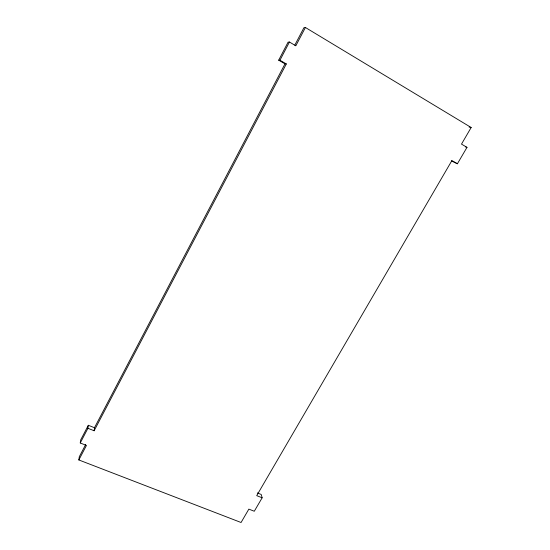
<?xml version="1.0" encoding="UTF-8"?>
<svg xmlns="http://www.w3.org/2000/svg" width="550" height="550" viewBox="0 0 550 550"><rect width="100%" height="100%" fill="white"/><g stroke="black" fill="none" stroke-linecap="round" stroke-linejoin="round"><path stroke-width="0.82" d="M94.132 430.767L94.476 427.735L285.003 63.855L286.323 63.951L94.132 430.767L87.924 428.285L88.323 425.274L94.476 427.735M257.359 492.924L261.209 494.471L262.144 497.805L254.279 511.252L248.854 509.121L241.065 522.5L78.836 459.958L79.303 456.727L85.662 444.572M78.836 459.958L86.446 445.424L80.252 442.991L80.706 439.876L88.323 425.274M285.003 63.855L278.685 60.177L288.097 42.13L289.451 42.034L295.824 45.815L305.422 27.5L471.164 127.511L461.498 144.114L466.991 147.373L457.401 163.769L451.357 160.875M80.252 442.991L87.924 428.285M278.685 60.177L279.95 60.239L289.451 42.034M294.807 45.127L303.916 27.734L305.422 27.5M469.081 127.05L471.164 127.511M465.623 146.981L466.991 147.373M262.144 497.805L256.712 495.639L451.908 160.566L457.401 163.769M279.95 60.239L286.323 63.951"/></g></svg>
